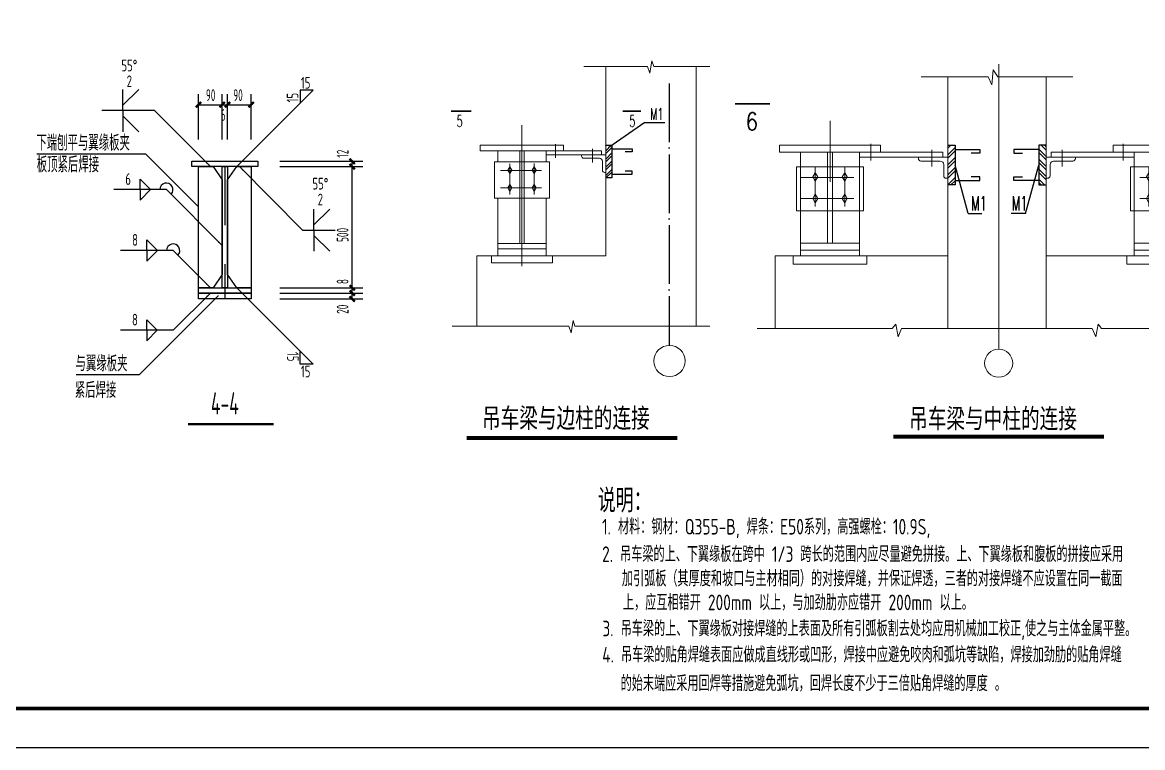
# Model space of a CAD drawing. Extents: x 2025205 to 2402328, y -557483 to 329036.
# Drawn here: x 2079573 to 2122610, y -557483 to -529626 of the extents above; entities that cross this region are included whole.
import ezdxf
from ezdxf.enums import TextEntityAlignment as Align

# ---------------------------------------------------------------- set-up
doc = ezdxf.new("R2010")
doc.units = 0
doc.header["$LTSCALE"] = 1500
doc.header["$MEASUREMENT"] = 0
doc.linetypes.add('2', pattern=[5, 1.5, -1, 1.5, -1])
doc.linetypes.add('DOTE', pattern=[2.42, 2, -0.2, 0.02, -0.2])
for name, color, linetype in [('10', 7, 'Continuous'), ('11', 3, 'Continuous'), ('320', 2, 'Continuous'), ('DOTE', 252, 'DOTE'), ('PUB_TEXT', 7, 'Continuous'), ('PUB_TITLE', 4, 'Continuous'), ('尺寸标注', 253, 'Continuous'), ('支撑', 130, 'Continuous'), ('文字', 7, 'Continuous'), ('焊缝标注', 253, 'Continuous'), ('编号标注', 253, 'Continuous'), ('详图符号', 253, '2')]:
    doc.layers.add(name, color=color, linetype=linetype)
doc.layers.add('查找字符', color=1, linetype='ByLayer', lineweight=18)
doc.styles.add('-黑体', font='simhei.ttf')
doc.styles.add('_SIMPLEX', font='SIMPLEX.shx', dxfattribs={"width": 0.8, "bigfont": 'tssdchn.shx'})
doc.styles.add('DIM_FONT', font='SIMPLEX.shx', dxfattribs={"width": 0.8})
doc.styles.add('HZTXT2', font='txt.shx', dxfattribs={"width": 0.8, "height": 600, "bigfont": 'fs.shx'})
doc.styles.get("Standard").update_dxf_attribs({"font": 'TSSDENG', "width": 0.7, "bigfont": 'TSSDCHN'})
doc.styles.add('TSSD_REIN', font='TSSDENG', dxfattribs={"width": 0.8, "bigfont": 'TSSDCHN'})

# ---------------------------------------------------------------- blocks, each defined once
blk = doc.blocks.new('RRER')
at = {"layer": '支撑'}
h = blk.add_hatch(dxfattribs=at)
h.set_pattern_fill('ANSI32', color=8, scale=790.52046, style=0)
h.set_pattern_definition([(45, (1081610.82, -573622.78), (-209.61839, 209.61839), []), (45, (1081750.56, -573622.78), (-209.61839, 209.61839), [])])
h.paths.add_polyline_path([(2093967, -585874), (2094276, -585874), (2094276, -584207), (2093967, -584207)])
h = blk.add_hatch(dxfattribs=at)
h.set_pattern_fill('ANSI32', color=256, scale=959.917703, style=0)
h.set_pattern_definition([(45, (882197.7, -571354.66), (-254.53662, 254.53662), []), (45, (882367.4, -571354.66), (-254.53662, 254.53662), [])])
h.paths.add_polyline_path([(2111487, -586231), (2111863, -586231), (2111863, -584207), (2111487, -584207)])
h = blk.add_hatch(dxfattribs=at)
h.set_pattern_fill('ANSI32', color=256, scale=959.917703, style=0)
h.set_pattern_definition([(135, (3345817.3, -571354.66), (254.53662, 254.53662), []), (135, (3345647.62, -571354.66), (254.53662, 254.53662), [])])
h.paths.add_polyline_path([(2116528, -584207), (2116152, -584207), (2116152, -586231), (2116528, -586231)])
at = {"color": 3, "ltscale": 100}
for p, q in [((2096229, -580519), (2096329, -579886)), ((2096329, -579886), (2096426, -580178)), ((2092844, -580178), (2096107, -580178)), ((2093967, -580178), (2093967, -589870)), ((2096107, -580178), (2096229, -580519)), ((2096426, -580178), (2099301, -580178)), ((2098603, -580178), (2098603, -593478)), ((2110124, -580694), (2113559, -580694)), ((2111487, -580694), (2111487, -590637)), ((2113559, -580694), (2113743, -581108)), ((2113743, -581108), (2113821, -580339)), ((2113821, -580339), (2114052, -580694)), ((2114052, -580694), (2114812, -580694)), ((2114131, -580694), (2117891, -580694)), ((2116528, -580694), (2116528, -590637)), ((2105460, -582950), (2105460, -586081)), ((2122555, -582950), (2122555, -586081)), ((2089680, -583172), (2089680, -590399)), ((2091399, -584150), (2091399, -584850)), ((2107547, -584138), (2107547, -584988)), ((2120468, -584138), (2120468, -584988)), ((2087546, -584207), (2091814, -584207)), ((2087546, -584207), (2087546, -584492)), ((2087546, -584492), (2091814, -584492)), ((2088435, -585058), (2088435, -584492)), ((2089573, -584492), (2089573, -586640)), ((2089787, -584492), (2089787, -586640)), ((2090925, -584705), (2090925, -584492)), ((2090925, -585058), (2090925, -584492)), ((2090925, -584492), (2093758, -584492)), ((2093967, -584705), (2090925, -584705)), ((2091814, -584207), (2091814, -584492)), ((2092732, -584705), (2092732, -584765)), ((2092781, -584705), (2093967, -584705)), ((2093294, -584396), (2093294, -585096)), ((2093758, -584492), (2093758, -584705)), ((2102868, -584207), (2102868, -584553)), ((2102868, -584207), (2108051, -584207)), ((2102868, -584553), (2108051, -584553)), ((2103948, -586081), (2103948, -584553)), ((2105330, -584553), (2105330, -586081)), ((2105589, -584553), (2105589, -586081)), ((2106971, -584553), (2111233, -584553)), ((2106971, -586081), (2106971, -584553)), ((2106971, -584812), (2106971, -584553)), ((2108051, -584207), (2108051, -584553)), ((2110670, -584437), (2110670, -585287)), ((2111233, -584553), (2111233, -584812)), ((2121044, -584553), (2116782, -584553)), ((2116782, -584553), (2116782, -584812)), ((2117345, -584437), (2117345, -585287)), ((2125147, -584207), (2119964, -584207)), ((2119964, -584207), (2119964, -584553)), ((2125147, -584553), (2119964, -584553)), ((2121044, -586081), (2121044, -584553)), ((2121044, -584812), (2121044, -584553)), ((2122426, -584553), (2122426, -586081)), ((2122685, -584553), (2122685, -586081)), ((2124067, -586081), (2124067, -584553)), ((2125147, -584207), (2125147, -584553)), ((2088272, -585058), (2091088, -585058)), ((2088272, -586919), (2088272, -585058)), ((2089057, -585306), (2088951, -585484)), ((2089057, -585133), (2089057, -585149)), ((2089057, -585151), (2089057, -585168)), ((2089057, -585151), (2089057, -585975)), ((2089057, -585161), (2089057, -585690)), ((2089164, -585484), (2089057, -585306)), ((2090303, -585306), (2090196, -585484)), ((2090303, -585133), (2090303, -585313)), ((2090303, -585133), (2090303, -586728)), ((2090409, -585484), (2090303, -585306)), ((2091088, -586919), (2091088, -585058)), ((2092840, -584873), (2093651, -584873)), ((2093799, -585022), (2093799, -585492)), ((2111487, -584812), (2106971, -584812)), ((2109987, -584812), (2109987, -584884)), ((2110047, -584812), (2111487, -584812)), ((2110119, -585016), (2111103, -585016)), ((2111283, -585196), (2111283, -585767)), ((2117968, -584812), (2116528, -584812)), ((2116528, -584812), (2121044, -584812)), ((2116732, -585196), (2116732, -585767)), ((2117896, -585016), (2116912, -585016)), ((2118028, -584812), (2118028, -584884)), ((2088574, -585502), (2090685, -585502)), ((2088574, -585502), (2090685, -585502)), ((2088951, -585484), (2089057, -585661)), ((2089057, -585661), (2089164, -585484)), ((2089057, -585690), (2089057, -586735)), ((2090196, -585484), (2090303, -585661)), ((2090303, -585671), (2090303, -585313)), ((2090303, -585690), (2090303, -585332)), ((2090303, -585661), (2090409, -585484)), ((2093908, -585600), (2093967, -585600)), ((2103750, -587573), (2103750, -585313)), ((2103750, -585313), (2107169, -585313)), ((2103948, -585853), (2106680, -585853)), ((2103948, -585853), (2106680, -585853)), ((2104704, -585614), (2104574, -585830)), ((2104574, -585830), (2104704, -586046)), ((2104704, -585313), (2104704, -585333)), ((2104704, -585334), (2104704, -585355)), ((2104704, -585334), (2104704, -586428)), ((2104704, -585439), (2104704, -586081)), ((2104833, -585830), (2104704, -585614)), ((2104704, -586046), (2104833, -585830)), ((2106216, -585614), (2106086, -585830)), ((2106086, -585830), (2106216, -586046)), ((2106216, -585313), (2106216, -585624)), ((2106216, -585313), (2106216, -587341)), ((2106345, -585830), (2106216, -585614)), ((2106216, -586058), (2106216, -585624)), ((2106216, -586081), (2106216, -585646)), ((2106216, -586046), (2106345, -585830)), ((2107169, -587573), (2107169, -585313)), ((2124265, -585313), (2120846, -585313)), ((2120846, -587573), (2120846, -585313)), ((2124067, -585853), (2121335, -585853)), ((2124067, -585853), (2121335, -585853)), ((2121670, -585830), (2121799, -585614)), ((2121799, -586046), (2121670, -585830)), ((2121799, -585313), (2121799, -585624)), ((2121799, -585313), (2121799, -587341)), ((2121799, -585614), (2121929, -585830)), ((2121799, -586058), (2121799, -585624)), ((2121799, -586081), (2121799, -585646)), ((2121929, -585830), (2121799, -586046)), ((2123182, -585830), (2123311, -585614)), ((2123311, -586046), (2123182, -585830)), ((2123311, -585313), (2123311, -585333)), ((2123311, -585334), (2123311, -585355)), ((2123311, -585334), (2123311, -586428)), ((2123311, -585439), (2123311, -586081)), ((2123311, -585614), (2123441, -585830)), ((2123441, -585830), (2123311, -586046)), ((2124265, -587573), (2124265, -585313)), ((2088574, -586392), (2090685, -586392)), ((2089057, -586214), (2088951, -586392)), ((2088951, -586392), (2089057, -586569)), ((2089164, -586392), (2089057, -586214)), ((2089057, -586569), (2089164, -586392)), ((2090303, -586214), (2090196, -586392)), ((2090196, -586392), (2090303, -586569)), ((2090409, -586392), (2090303, -586214)), ((2090303, -586569), (2090409, -586392)), ((2103948, -589228), (2103948, -586081)), ((2104704, -586081), (2104704, -587349)), ((2105330, -586081), (2105330, -589228)), ((2105589, -586081), (2105589, -589228)), ((2106971, -589574), (2106971, -586081)), ((2111415, -585899), (2111487, -585899)), ((2116600, -585899), (2116528, -585899)), ((2121044, -589574), (2121044, -586081)), ((2122426, -586081), (2122426, -589228)), ((2122685, -586081), (2122685, -589228)), ((2123311, -586081), (2123311, -587349)), ((2124067, -589228), (2124067, -586081)), ((2088272, -586919), (2091088, -586919)), ((2088435, -589230), (2088435, -586919)), ((2089573, -586640), (2089573, -589230)), ((2089787, -586640), (2089787, -589230)), ((2090925, -589515), (2090925, -586919)), ((2103948, -586933), (2106680, -586933)), ((2104704, -586717), (2104574, -586933)), ((2104574, -586933), (2104704, -587149)), ((2104833, -586933), (2104704, -586717)), ((2104704, -587149), (2104833, -586933)), ((2106216, -586717), (2106086, -586933)), ((2106086, -586933), (2106216, -587149)), ((2106345, -586933), (2106216, -586717)), ((2106216, -587149), (2106345, -586933)), ((2124067, -586933), (2121335, -586933)), ((2121670, -586933), (2121799, -586717)), ((2121799, -587149), (2121670, -586933)), ((2121799, -586717), (2121929, -586933)), ((2121929, -586933), (2121799, -587149)), ((2123182, -586933), (2123311, -586717)), ((2123311, -587149), (2123182, -586933)), ((2123311, -586717), (2123441, -586933)), ((2123441, -586933), (2123311, -587149)), ((2103750, -587573), (2107169, -587573)), ((2124265, -587573), (2120846, -587573)), ((2088435, -589230), (2090925, -589230)), ((2088435, -589230), (2088435, -589515)), ((2103948, -589228), (2103948, -589574)), ((2103948, -589228), (2106971, -589228)), ((2124067, -589228), (2121044, -589228)), ((2124067, -589228), (2124067, -589574)), ((2087363, -589870), (2087363, -593478)), ((2087363, -589870), (2091014, -589870)), ((2088435, -589870), (2088123, -589870)), ((2088123, -589870), (2088123, -590226)), ((2088435, -589515), (2090925, -589515)), ((2088435, -589870), (2088435, -589515)), ((2090890, -589870), (2093967, -589870)), ((2090925, -589870), (2090925, -589515)), ((2091014, -589870), (2091236, -589870)), ((2091236, -589870), (2091236, -590226)), ((2102646, -589870), (2102646, -593599)), ((2103948, -589870), (2102646, -589870)), ((2103569, -589870), (2103567, -590302)), ((2103840, -589870), (2111487, -589870)), ((2103948, -589870), (2103948, -589574)), ((2103948, -589574), (2106971, -589574)), ((2106971, -589870), (2106971, -589574)), ((2107079, -589870), (2107349, -589870)), ((2107349, -589870), (2107349, -590302)), ((2125369, -589870), (2116528, -589870)), ((2120936, -589870), (2120666, -589870)), ((2120666, -589870), (2120666, -590302)), ((2124175, -589870), (2120936, -589870)), ((2124067, -589574), (2121044, -589574)), ((2121044, -589870), (2121044, -589574)), ((2124067, -589870), (2124067, -589574)), ((2124067, -589870), (2124446, -589870)), ((2124446, -589870), (2124448, -590302)), ((2125369, -589870), (2125369, -593599)), ((2088122, -590226), (2091240, -590226)), ((2088122, -590226), (2088346, -590226)), ((2103567, -590302), (2105306, -590302)), ((2103567, -590302), (2107349, -590302)), ((2124448, -590302), (2120661, -590302)), ((2124448, -590302), (2122709, -590302)), ((2111489, -590637), (2111489, -593578)), ((2116526, -590637), (2116526, -593578)), ((2092197, -593819), (2092297, -593185)), ((2092297, -593185), (2092395, -593478)), ((2086096, -593478), (2092075, -593478)), ((2092075, -593478), (2092197, -593819)), ((2092395, -593478), (2099301, -593478)), ((2101731, -593599), (2108647, -593599)), ((2108647, -593599), (2108825, -593363)), ((2108825, -593363), (2108943, -594013)), ((2108943, -594013), (2109121, -593599)), ((2109121, -593599), (2115022, -593599)), ((2118894, -593599), (2114431, -593599)), ((2119072, -594013), (2118894, -593599)), ((2119190, -593363), (2119072, -594013)), ((2119368, -593599), (2119190, -593363)), ((2126284, -593599), (2119368, -593599))]:
    blk.add_line(p, q, dxfattribs=at)
blk.add_line((2114099, -580058), (2114099, -594648))
blk.add_line((2114099, -580058), (2114099, -594648))
for points, const_width in [([(2086042, -582459), (2087093, -582459)], 74.1), ([(2095783, -582459), (2094841, -582459)], 74.1), ([(2100586, -582085), (2102386, -582085)], 90), ([(2128099, -582085), (2126299, -582085)], 90), ([(2108706, -599129), (2119494, -599129)], 200), ([(2086854, -599203), (2097641, -599203)], 200)]:
    blk.add_lwpolyline(points, dxfattribs=dict(at, const_width=const_width))
for centre, radius in [((2097239, -595256), 800), ((2114099, -595368), 720), ((2114099, -595368), 720)]:
    blk.add_circle(centre, radius)
for centre, radius, start, end in [((2092840, -584765), 109, 180, 270), ((2093651, -585022), 148, 0, 90), ((2110119, -584884), 132, 180, 270), ((2111103, -585196), 180, 0, 90), ((2116912, -585196), 180, 90, 180), ((2117896, -584884), 132, 270, 0), ((2093908, -585492), 109, 180, 270), ((2111415, -585767), 132, 180, 270), ((2116600, -585767), 132, 270, 0)]:
    blk.add_arc(centre, radius, start, end, dxfattribs=at)
at = {"layer": 'DOTE'}
blk.add_line((2097223, -581047), (2097223, -594456), dxfattribs=at)
at = {"layer": '支撑'}
for p, q in [((2095972, -583041), (2094131, -584329)), ((2095972, -583041), (2097001, -583041)), ((2093967, -584207), (2094276, -584207)), ((2094276, -584207), (2094276, -585874)), ((2094276, -584392), (2095327, -584392)), ((2095327, -584540), (2094960, -584540)), ((2095327, -584392), (2095327, -584540)), ((2111487, -584207), (2111863, -584207)), ((2111863, -584207), (2111863, -586231)), ((2111863, -584431), (2113138, -584431)), ((2113138, -584611), (2112693, -584611)), ((2113138, -584431), (2113138, -584611)), ((2116152, -584431), (2114877, -584431)), ((2114877, -584431), (2114877, -584611)), ((2114877, -584611), (2115322, -584611)), ((2116528, -584207), (2116152, -584207)), ((2116152, -584207), (2116152, -586231)), ((2112539, -587703), (2111863, -585219)), ((2115477, -587703), (2116152, -585219)), ((2094276, -585874), (2093967, -585874)), ((2094276, -585690), (2095327, -585690)), ((2095327, -585541), (2094960, -585541)), ((2095327, -585690), (2095327, -585541)), ((2113138, -585827), (2112693, -585827)), ((2113138, -586007), (2113138, -585827)), ((2114877, -586007), (2114877, -585827)), ((2114877, -585827), (2115322, -585827)), ((2111863, -586231), (2111487, -586231)), ((2111863, -586007), (2113138, -586007)), ((2116152, -586007), (2114877, -586007)), ((2116152, -586231), (2116528, -586231)), ((2112539, -587703), (2113232, -587703)), ((2115477, -587703), (2114737, -587703))]:
    blk.add_line(p, q, dxfattribs=at)
at = {"color": 3, "ltscale": 100, "style": 'DIM_FONT', "width": 0.8}
for p in [(2101458, -582985), (2127369, -582985)]:
    blk.add_text('6', height=900, dxfattribs=at).set_placement(p, align=Align.MIDDLE)
at = {"layer": '10', "color": 7, "style": 'HZTXT2', "width": 0.6}
for p in [(2086486, -582970), (2095338, -582970)]:
    blk.add_text('5', height=600, dxfattribs=at).set_placement(p, align=Align.MIDDLE)
at = {"layer": '10', "style": '-黑体', "width": 0.7}
for s, p in [('吊车梁与边柱的连接', (2087632, -598674)), ('吊车梁与中柱的连接', (2109512, -598700))]:
    blk.add_text(s, height=999.9, dxfattribs=at).set_placement(p)
at = {"layer": 'PUB_TEXT', "style": '_SIMPLEX', "width": 0.6}
for height, p in [(592.9, (2096254, -582906)), (719.9, (2112680, -587540)), (719.9, (2114763, -587540))]:
    blk.add_text('M1', height=height, dxfattribs=at).set_placement(p)

msp = doc.modelspace()

# ---------------------------------------------------------------- linework, layer by layer
at = {"layer": '10', "color": 253}
for p, q in [((2090238.2, -532733.6), (2090739.4, -532232.5)), ((2090739.4, -532232.5), (2090238.2, -532232.5)), ((2090238.2, -532232.5), (2090238.2, -532733.6)), ((2087808.2, -535163.6), (2090238.2, -532733.6)), ((2087808.2, -539821.1), (2090238.2, -542251.1)), ((2090238.2, -542251.1), (2090739.4, -542752.3)), ((2090238.2, -542752.3), (2090238.2, -542251.1)), ((2090739.4, -542752.3), (2090238.2, -542752.3))]:
    msp.add_line(p, q, dxfattribs=at)
at = {"layer": '10', "const_width": 91.1}
msp.add_lwpolyline([(2085940.3, -545064.1), (2089220.8, -545064.1)], dxfattribs=at)
at = {"layer": '320', "color": 253}
for p, q in [((2084315.1, -534683.2), (2080132.9, -534683.2)), ((2084062, -543162.4), (2081636.9, -543162.4))]:
    msp.add_line(p, q, dxfattribs=at)
at = {"layer": '320'}
for p, q in [((2086086.9, -534961.1), (2088618.2, -534961.1)), ((2086086.9, -535163.6), (2086086.9, -534961.1)), ((2088618.2, -535163.6), (2086086.9, -535163.6)), ((2086340.1, -535163.6), (2086896.9, -535163.6)), ((2086340.1, -539821.1), (2086340.1, -535163.6)), ((2086896.9, -535163.6), (2087251.3, -535669.9)), ((2087251.3, -535163.6), (2087453.8, -535163.6)), ((2087251.3, -539821.1), (2087251.3, -535163.6)), ((2087453.8, -535163.6), (2087453.8, -539821.1)), ((2087453.8, -535669.9), (2087808.2, -535163.6)), ((2087808.2, -535163.6), (2088365.1, -535163.6)), ((2088365.1, -535163.6), (2088365.1, -539821.1)), ((2088618.2, -534961.1), (2088618.2, -535163.6)), ((2087251.3, -535669.9), (2087251.3, -539314.9)), ((2087453.8, -539314.9), (2087453.8, -535669.9)), ((2087251.3, -539314.9), (2086896.9, -539821.1)), ((2087808.2, -539821.1), (2087453.8, -539314.9)), ((2086340.1, -539821.1), (2088365.1, -539821.1)), ((2086340.1, -540023.6), (2086340.1, -539821.1)), ((2086896.9, -539821.1), (2086340.1, -539821.1)), ((2088365.1, -540023.6), (2086340.1, -540023.6)), ((2086340.1, -540023.6), (2088365.1, -540023.6)), ((2086340.1, -540246.4), (2086340.1, -540023.6)), ((2087453.8, -539821.1), (2087251.3, -539821.1)), ((2088365.1, -539821.1), (2087808.2, -539821.1)), ((2088365.1, -539821.1), (2088365.1, -540023.6)), ((2088365.1, -540023.6), (2088365.1, -540246.4)), ((2088365.1, -540246.4), (2086340.1, -540246.4))]:
    msp.add_line(p, q, dxfattribs=at)
at = {"layer": 'PUB_TITLE'}
msp.add_lwpolyline([(2044427.2, -557482.7), (2178077.2, -557482.7), (2178077.2, -494482.7), (2044427.2, -494482.7)], close=True, dxfattribs=at)
at = {"layer": 'PUB_TITLE', "const_width": 150}
msp.add_lwpolyline([(2048177.2, -555982.7), (2176577.2, -555982.7), (2176577.2, -495982.7), (2048177.2, -495982.7)], close=True, dxfattribs=at)
at = {"layer": '尺寸标注'}
for p, q in [((2086340.1, -534127.1), (2086340.1, -532381.1)), ((2086340.1, -532786.1), (2087251.3, -532786.1)), ((2087251.3, -534127.1), (2087251.3, -532381.1)), ((2087251.3, -534127.1), (2087251.3, -532381.1)), ((2087251.3, -532786.1), (2087453.8, -532786.1)), ((2087453.8, -534127.1), (2087453.8, -532381.1)), ((2087453.8, -534127.1), (2087453.8, -532381.1)), ((2087453.8, -532786.1), (2088365.1, -532786.1)), ((2088365.1, -534127.1), (2088365.1, -532381.1)), ((2089467.6, -534961.1), (2092647.8, -534961.1)), ((2089467.6, -535163.6), (2092647.8, -535163.6)), ((2089467.6, -535163.6), (2092647.8, -535163.6)), ((2092242.8, -535163.6), (2092242.8, -534961.1)), ((2092242.8, -539821.1), (2092242.8, -535163.6)), ((2089467.6, -539821.1), (2092647.8, -539821.1)), ((2089467.6, -539821.1), (2092647.8, -539821.1)), ((2089467.6, -540023.6), (2092647.8, -540023.6)), ((2089467.6, -540023.6), (2092647.8, -540023.6)), ((2092242.8, -540023.6), (2092242.8, -539821.1)), ((2092242.8, -540246.4), (2092242.8, -540023.6)), ((2089467.6, -540246.4), (2092647.8, -540246.4))]:
    msp.add_line(p, q, dxfattribs=at)
at = {"layer": '尺寸标注', "const_width": 91.1}
for points in [[(2086238.8, -532887.4), (2086441.3, -532684.9)], [(2087150.1, -532887.4), (2087352.6, -532684.9)], [(2087150.1, -532887.4), (2087352.6, -532684.9)], [(2087352.6, -532887.4), (2087555.1, -532684.9)], [(2087352.6, -532887.4), (2087555.1, -532684.9)], [(2088263.8, -532887.4), (2088466.3, -532684.9)], [(2092141.6, -534859.9), (2092344.1, -535062.4)], [(2092141.6, -535062.4), (2092344.1, -535264.9)], [(2092141.6, -535062.4), (2092344.1, -535264.9)], [(2092141.6, -539719.9), (2092344.1, -539922.4)], [(2092141.6, -539719.9), (2092344.1, -539922.4)], [(2092141.6, -539922.4), (2092344.1, -540124.9)], [(2092141.6, -539922.4), (2092344.1, -540124.9)], [(2092141.6, -540145.1), (2092344.1, -540347.6)]]:
    msp.add_lwpolyline(points, dxfattribs=at)
at = {"layer": '焊缝标注'}
for p, q in [((2083435.4, -533013.2), (2083435.4, -532203.2)), ((2083435.4, -532810.7), (2084042.9, -532203.2)), ((2084650.4, -533013.2), (2082625.4, -533013.2)), ((2083435.4, -533013.2), (2083435.4, -533823.2)), ((2083435.4, -533215.7), (2084042.9, -533823.2)), ((2086795.7, -535163.6), (2084650.4, -533013.2)), ((2087909.4, -535163.6), (2090336.9, -537604.6)), ((2084498.6, -536050.7), (2084093.6, -535645.7)), ((2084093.6, -536050.7), (2084093.6, -535645.7)), ((2085106.1, -536050.7), (2083081.1, -536050.7)), ((2084498.6, -536050.7), (2084093.6, -536455.7)), ((2084093.6, -536050.7), (2084093.6, -536455.7)), ((2087251.3, -538201.1), (2085106.1, -536050.7)), ((2090774.4, -537604.6), (2090774.4, -536794.6)), ((2090774.4, -537402.1), (2091381.9, -536794.6)), ((2090336.9, -537604.6), (2091584.4, -537604.6)), ((2090774.4, -537604.6), (2090774.4, -538414.6)), ((2090774.4, -537807.1), (2091381.9, -538414.6)), ((2085365.5, -538387.5), (2083340.5, -538387.5)), ((2084758, -538387.5), (2084353, -537982.5)), ((2084353, -538387.5), (2084353, -537982.5)), ((2084758, -538387.5), (2084353, -538792.5)), ((2084353, -538387.5), (2084353, -538792.5)), ((2086795.7, -539821.1), (2085365.5, -538387.5)), ((2086795.7, -540023.6), (2085361, -541452.7)), ((2084753.5, -541452.7), (2084348.5, -541047.7)), ((2084348.5, -541452.7), (2084348.5, -541047.7)), ((2085361, -541452.7), (2083336, -541452.7)), ((2084753.5, -541452.7), (2084348.5, -541857.7)), ((2084348.5, -541452.7), (2084348.5, -541857.7))]:
    msp.add_line(p, q, dxfattribs=at)
for centre in [(2085106.1, -536050.7), (2085365.5, -538387.5)]:
    msp.add_arc(centre, 253.1, 314.93155, 180.00001, dxfattribs=at)
for points in [[(2086795.7, -535163.6), (2086674.2, -534998.8), (2086631.2, -535041.7)], [(2087909.4, -535163.6), (2088030.7, -535328.6), (2088073.8, -535285.8)], [(2087251.3, -538201.1), (2087129.8, -538036.3), (2087086.8, -538079.2)], [(2086795.7, -539821.1), (2086674.2, -539656.3), (2086631.2, -539699.2)], [(2086795.7, -540023.6), (2086630.8, -540145), (2086673.7, -540188)]]:
    msp.add_solid(points, dxfattribs=at)
at = {"layer": '编号标注'}
for p, q in [((2086340.1, -536708.2), (2084315.1, -534683.2)), ((2087099.4, -540124.9), (2084062, -543162.4))]:
    msp.add_line(p, q, dxfattribs=at)
at = {"layer": '编号标注', "const_width": 20.3}
for points in [[(2086350.2, -536708.2, 1), (2086329.9, -536708.2, 1), (2086350.2, -536708.2, 1)], [(2087109.6, -540124.9, 1), (2087089.3, -540124.9, 1), (2087109.6, -540124.9, 1)]]:
    msp.add_lwpolyline(points, format="xyb", dxfattribs=at)
at = {"layer": '详图符号'}
msp.add_line((2087352.6, -535163.6), (2087352.6, -540226.1), dxfattribs=at)

# ---------------------------------------------------------------- block references
at = {"layer": '查找字符', "xscale": 0.75, "yscale": 0.75, "zscale": 0.75}
msp.add_blockref('RRER', (531506.1, -96189.9), dxfattribs=at)

# ---------------------------------------------------------------- texts
at = {"layer": '10', "color": 253, "width": 0.7}
for p in [(2090270.1, -532172.7), (2090270.1, -543258.5)]:
    msp.add_text('15', height=450, dxfattribs=at).set_placement(p)
for rotation, p in [(90, (2090178.5, -532701.7)), (270, (2089740.9, -542283))]:
    msp.add_text('15', height=450, rotation=rotation, dxfattribs=at).set_placement(p)
at = {"layer": '11', "color": 2, "width": 0.6}
msp.add_text('4-4', height=857.14, dxfattribs=at).set_placement((2086815.1, -544688.5))
at = {"layer": '320', "color": 253, "width": 0.7}
for s, p in [('下端刨平与翼缘板夹', (2080110.7, -534549.6)), ('板顶紧后焊接', (2080123.2, -535383.3)), ('与翼缘板夹', (2081614.7, -543028.7)), ('紧后焊接', (2081584.2, -544048.5))]:
    msp.add_text(s, height=600, dxfattribs=at).set_placement(p)
at = {"layer": '尺寸标注', "width": 0.6}
for s, p in [('90', (2086621.7, -532644.4)), ('90', (2087672.4, -532644.4)), ('6', (2087190.6, -533403.7))]:
    msp.add_text(s, height=450, dxfattribs=at).set_placement(p)
for s, p in [('12', (2092101.1, -534819.4)), ('500', (2092101.1, -538059.4)), ('8', (2092101.1, -539679.4)), ('20', (2092101.1, -540819.6))]:
    msp.add_text(s, height=450, rotation=90, dxfattribs=at).set_placement(p)
at = {"layer": '文字', "linetype": 'Continuous', "style": 'TSSD_REIN'}
for s, height, width, p in [('说明：', 900, 0.8, (2101683.9, -548444.2)), ('1. 材料：钢材：Q355-B, 焊条：E50系列，高强螺栓：10.9S,', 600, 0.75, (2101841.4, -549297.6)), ('2. 吊车梁的上、下翼缘板在跨中 1/3 跨长的范围内应尽量避免拼接。上、下翼缘板和腹板的拼接应采用', 600, 0.75, (2101844.1, -550352.3)), ('加引弧板（其厚度和坡口与主材相同）的对接焊缝，并保证焊透，三者的对接焊缝不应设置在同一截面', 600, 0.75, (2102603.7, -551289.9)), ('上，应互相错开 200mm 以上，与加劲肋亦应错开 200mm 以上。', 600, 0.75, (2102644.5, -552206.1)), ('3. 吊车梁的上、下翼缘板对接焊缝的上表面及所有引弧板割去处均应用机械加工校正,使之与主体金属平整。', 600, 0.75, (2101854.7, -553208.7)), ('4. 吊车梁的贴角焊缝表面应做成直线形或凹形，焊接中应避免咬肉和弧坑等缺陷，焊接加劲肋的贴角焊缝', 600, 0.75, (2101849.4, -554212.9)), ('的始末端应采用回焊等措施避免弧坑，回焊长度不少于三倍贴角焊缝的厚度 。', 600, 0.75, (2102555.5, -555315.6))]:
    msp.add_text(s, height=height, dxfattribs=dict(at, width=width)).set_placement(p)
at = {"layer": '焊缝标注', "width": 0.7}
for s, p in [('55°', (2083374.7, -531505.5)), ('2', (2083577.2, -532113)), ('6', (2083526.6, -535868.5)), ('55°', (2090713.6, -536045.4)), ('2', (2090916.1, -536652.9)), ('8', (2083786, -538205.3)), ('8', (2083781.5, -541270.4))]:
    msp.add_text(s, height=450, dxfattribs=at).set_placement(p)

doc.saveas('drawing.dxf')
